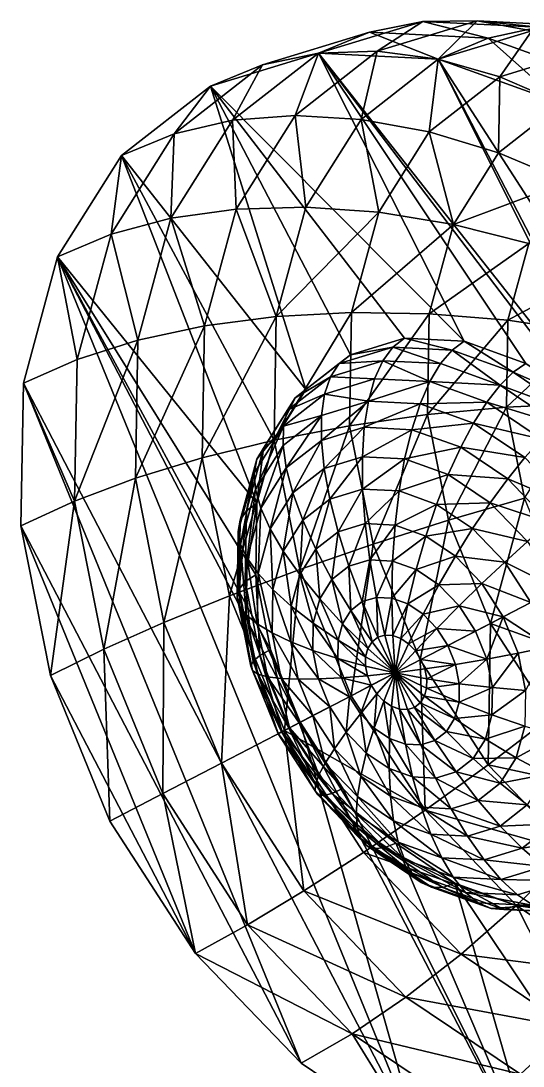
# Model space of a CAD drawing. Header units: metres. Extents: x -32 to 38.3, y -16.7 to 82.8.
# Drawn here: x -31.52 to -23.24, y 21.58 to 38.84 of the extents above; entities that cross this region are included whole.
import ezdxf

# ---------------------------------------------------------------- set-up
doc = ezdxf.new("R2010")
doc.units = ezdxf.units.M

msp = doc.modelspace()

# ---------------------------------------------------------------- linework, layer by layer
at = {"layer": 'STL2DXF'}
for points in [[(-25.776, 38.648, 28.43), (-26.619, 38.302, 31.152), (-24.899, 38.827, 29.384)], [(-25.647, 38.334, 32.028), (-24.899, 38.827, 29.384), (-26.619, 38.302, 31.152)], [(-24.899, 38.827, 29.384), (-23.818, 38.55, 26.739), (-25.776, 38.648, 28.43)], [(-24.899, 38.827, 29.384), (-25.647, 38.334, 32.028), (-24.002, 38.835, 30.337)], [(-24.645, 38.204, 32.857), (-24.002, 38.835, 30.337), (-25.647, 38.334, 32.028)], [(-24.002, 38.835, 30.337), (-22.992, 38.731, 27.737), (-24.899, 38.827, 29.384)], [(-23.818, 38.55, 26.739), (-24.899, 38.827, 29.384), (-22.992, 38.731, 27.737)], [(-24.002, 38.835, 30.337), (-24.645, 38.204, 32.857), (-23.102, 38.674, 31.272)], [(-22.992, 38.731, 27.737), (-24.002, 38.835, 30.337), (-22.179, 38.744, 28.761)], [(-23.102, 38.674, 31.272), (-22.179, 38.744, 28.761), (-24.002, 38.835, 30.337)], [(-23.627, 37.914, 33.626), (-23.102, 38.674, 31.272), (-24.645, 38.204, 32.857)], [(-22.992, 38.731, 27.737), (-21.803, 37.823, 25.287), (-23.818, 38.55, 26.739)], [(-23.102, 38.674, 31.272), (-23.627, 37.914, 33.626), (-22.214, 38.345, 32.174)], [(-26.619, 38.302, 27.491), (-27.541, 38.11, 30.245), (-25.776, 38.648, 28.43)], [(-26.619, 38.302, 31.152), (-25.776, 38.648, 28.43), (-27.541, 38.11, 30.245)], [(-25.776, 38.648, 28.43), (-24.645, 38.204, 25.786), (-26.619, 38.302, 27.491)], [(-24.645, 38.204, 25.786), (-25.776, 38.648, 28.43), (-23.818, 38.55, 26.739)], [(-23.818, 38.55, 26.739), (-22.612, 37.47, 24.322), (-24.645, 38.204, 25.786)], [(-22.612, 37.47, 24.322), (-23.818, 38.55, 26.739), (-21.803, 37.823, 25.287)], [(-26.619, 38.302, 31.152), (-27.002, 37.274, 33.718), (-25.647, 38.334, 32.028)], [(-25.914, 37.21, 34.442), (-25.647, 38.334, 32.028), (-27.002, 37.274, 33.718)], [(-25.647, 38.334, 32.028), (-25.914, 37.21, 34.442), (-24.645, 38.204, 32.857)], [(-22.612, 37.47, 34.322), (-22.214, 38.345, 32.174), (-23.627, 37.914, 33.626)], [(-27.541, 38.11, 30.245), (-26.619, 38.302, 27.491), (-28.399, 37.76, 29.322)], [(-26.619, 38.302, 27.491), (-24.213, 33.547, 27.554), (-28.399, 37.76, 29.322)], [(-27.541, 38.11, 30.245), (-28.035, 37.194, 32.919), (-26.619, 38.302, 31.152)], [(-27.002, 37.274, 33.718), (-26.619, 38.302, 31.152), (-28.035, 37.194, 32.919)], [(-24.645, 38.204, 25.786), (-21.35, 31.614, 25.907), (-26.619, 38.302, 27.491)], [(-26.619, 38.302, 27.491), (-21.35, 31.614, 25.907), (-22.22, 32.521, 26.26)], [(-26.619, 38.302, 27.491), (-22.22, 32.521, 26.26), (-23.197, 33.18, 26.822)], [(-26.619, 38.302, 27.491), (-23.197, 33.18, 26.822), (-24.213, 33.547, 27.554)], [(-24.79, 37.004, 35.078), (-24.645, 38.204, 32.857), (-25.914, 37.21, 34.442)], [(-24.645, 38.204, 32.857), (-24.79, 37.004, 35.078), (-23.627, 37.914, 33.626)], [(-22.612, 37.47, 24.322), (-16.082, 24.926, 24.322), (-24.645, 38.204, 25.786)], [(-24.645, 38.204, 25.786), (-16.082, 24.926, 24.322), (-20.646, 30.522, 25.786)], [(-24.645, 38.204, 25.786), (-20.646, 30.522, 25.786), (-21.35, 31.614, 25.907)], [(-28.399, 37.76, 29.322), (-28.994, 36.972, 32.059), (-27.541, 38.11, 30.245)], [(-28.035, 37.194, 32.919), (-27.541, 38.11, 30.245), (-28.994, 36.972, 32.059)], [(-23.648, 36.659, 35.616), (-23.627, 37.914, 33.626), (-24.79, 37.004, 35.078)], [(-23.627, 37.914, 33.626), (-23.648, 36.659, 35.616), (-22.612, 37.47, 34.322)], [(-28.994, 36.972, 32.059), (-28.399, 37.76, 29.322), (-29.865, 36.612, 31.152)], [(-28.399, 37.76, 29.322), (-26.823, 32.751, 30.237), (-29.865, 36.612, 31.152)], [(-28.399, 37.76, 29.322), (-24.213, 33.547, 27.554), (-25.2, 33.596, 28.407)], [(-28.399, 37.76, 29.322), (-25.2, 33.596, 28.407), (-26.09, 33.325, 29.322)], [(-28.399, 37.76, 29.322), (-26.09, 33.325, 29.322), (-26.823, 32.751, 30.237)], [(-22.509, 36.181, 36.046), (-22.612, 37.47, 34.322), (-23.648, 36.659, 35.616)], [(-28.035, 37.194, 32.919), (-27.973, 35.728, 35.294), (-27.002, 37.274, 33.718)], [(-26.825, 35.761, 35.919), (-27.002, 37.274, 33.718), (-27.973, 35.728, 35.294)], [(-27.002, 37.274, 33.718), (-26.825, 35.761, 35.919), (-25.914, 37.21, 34.442)], [(-28.994, 36.972, 32.059), (-29.05, 35.578, 34.567), (-28.035, 37.194, 32.919)], [(-27.973, 35.728, 35.294), (-28.035, 37.194, 32.919), (-29.05, 35.578, 34.567)], [(-25.624, 35.676, 36.431), (-25.914, 37.21, 34.442), (-26.825, 35.761, 35.919)], [(-25.914, 37.21, 34.442), (-25.624, 35.676, 36.431), (-24.79, 37.004, 35.078)], [(-29.865, 36.612, 31.152), (-30.037, 35.313, 33.75), (-28.994, 36.972, 32.059)], [(-29.05, 35.578, 34.567), (-28.994, 36.972, 32.059), (-30.037, 35.313, 33.75)], [(-24.392, 35.476, 36.822), (-24.79, 37.004, 35.078), (-25.624, 35.676, 36.431)], [(-24.79, 37.004, 35.078), (-24.392, 35.476, 36.822), (-23.648, 36.659, 35.616)], [(-30.037, 35.313, 33.75), (-29.865, 36.612, 31.152), (-30.917, 34.939, 32.857)], [(-29.865, 36.612, 31.152), (-27.632, 30.871, 31.822), (-30.917, 34.939, 32.857)], [(-29.865, 36.612, 31.152), (-26.823, 32.751, 30.237), (-27.349, 31.914, 31.089)], [(-29.865, 36.612, 31.152), (-27.349, 31.914, 31.089), (-27.632, 30.871, 31.822)], [(-24.392, 35.476, 36.822), (-22.509, 36.181, 36.046), (-23.648, 36.659, 35.616)], [(-22.509, 36.181, 36.046), (-24.392, 35.476, 36.822), (-23.149, 35.162, 37.084)], [(-29.05, 35.578, 34.567), (-28.495, 33.801, 36.647), (-27.973, 35.728, 35.294)], [(-27.314, 33.954, 37.187), (-27.973, 35.728, 35.294), (-28.495, 33.801, 36.647)], [(-27.973, 35.728, 35.294), (-27.314, 33.954, 37.187), (-26.825, 35.761, 35.919)], [(-27.314, 33.954, 37.187), (-25.624, 35.676, 36.431), (-26.825, 35.761, 35.919)], [(-30.037, 35.313, 33.75), (-29.596, 33.563, 35.981), (-29.05, 35.578, 34.567)], [(-28.495, 33.801, 36.647), (-29.05, 35.578, 34.567), (-29.596, 33.563, 35.981)], [(-25.624, 35.676, 36.431), (-27.314, 33.954, 37.187), (-26.072, 34.021, 37.593)], [(-26.072, 34.021, 37.593), (-24.392, 35.476, 36.822), (-25.624, 35.676, 36.431)], [(-24.392, 35.476, 36.822), (-26.072, 34.021, 37.593), (-24.791, 34.001, 37.857)], [(-24.791, 34.001, 37.857), (-23.149, 35.162, 37.084), (-24.392, 35.476, 36.822)], [(-30.917, 34.939, 32.857), (-30.597, 33.245, 35.202), (-30.037, 35.313, 33.75)], [(-29.596, 33.563, 35.981), (-30.037, 35.313, 33.75), (-30.597, 33.245, 35.202)], [(-23.149, 35.162, 37.084), (-24.791, 34.001, 37.857), (-23.493, 33.893, 37.975)], [(-23.493, 33.893, 37.975), (-21.917, 34.742, 37.213), (-23.149, 35.162, 37.084)], [(-30.597, 33.245, 35.202), (-30.917, 34.939, 32.857), (-31.482, 32.853, 34.322)], [(-30.917, 34.939, 32.857), (-24.952, 20.309, 34.322), (-31.482, 32.853, 34.322)], [(-26.918, 27.257, 32.857), (-24.952, 20.309, 34.322), (-30.917, 34.939, 32.857)], [(-30.917, 34.939, 32.857), (-27.632, 30.871, 31.822), (-27.652, 29.693, 32.383)], [(-30.917, 34.939, 32.857), (-27.652, 29.693, 32.383), (-27.408, 28.46, 32.737)], [(-30.917, 34.939, 32.857), (-27.408, 28.46, 32.737), (-26.918, 27.257, 32.857)], [(-21.917, 34.742, 37.213), (-23.493, 33.893, 37.975), (-22.2, 33.699, 37.945)], [(-27.349, 31.914, 38.16), (-26.072, 34.021, 37.593), (-27.314, 33.954, 37.187)], [(-26.072, 34.021, 37.593), (-27.349, 31.914, 38.16), (-26.104, 32.152, 38.484)], [(-26.104, 32.152, 38.484), (-24.791, 34.001, 37.857), (-26.072, 34.021, 37.593)], [(-24.791, 34.001, 37.857), (-26.104, 32.152, 38.484), (-24.82, 32.335, 38.652)], [(-24.82, 32.335, 38.652), (-23.493, 33.893, 37.975), (-24.791, 34.001, 37.857)], [(-28.533, 31.624, 37.685), (-27.314, 33.954, 37.187), (-28.495, 33.801, 36.647)], [(-27.314, 33.954, 37.187), (-28.533, 31.624, 37.685), (-27.349, 31.914, 38.16)], [(-23.493, 33.893, 37.975), (-24.82, 32.335, 38.652), (-23.518, 32.458, 38.659)], [(-23.518, 32.458, 38.659), (-22.2, 33.699, 37.945), (-23.493, 33.893, 37.975)], [(-29.635, 31.287, 37.067), (-28.495, 33.801, 36.647), (-29.596, 33.563, 35.981)], [(-28.495, 33.801, 36.647), (-29.635, 31.287, 37.067), (-28.533, 31.624, 37.685)], [(-22.2, 33.699, 37.945), (-23.518, 32.458, 38.659), (-22.22, 32.521, 38.507)], [(-30.637, 30.909, 36.316), (-29.596, 33.563, 35.981), (-30.597, 33.245, 35.202)], [(-29.596, 33.563, 35.981), (-30.637, 30.909, 36.316), (-29.635, 31.287, 37.067)], [(-25.393, 33.449, 28.184), (-26.09, 33.325, 29.322), (-25.2, 33.596, 28.407)], [(-25.2, 33.596, 28.407), (-24.414, 33.4, 27.338), (-25.393, 33.449, 28.184)], [(-24.414, 33.4, 27.338), (-25.2, 33.596, 28.407), (-24.213, 33.547, 27.554)], [(-24.213, 33.547, 27.554), (-23.406, 33.037, 26.612), (-24.414, 33.4, 27.338)], [(-23.406, 33.037, 26.612), (-24.213, 33.547, 27.554), (-23.197, 33.18, 26.822)], [(-26.275, 33.18, 29.091), (-26.823, 32.751, 30.237), (-26.09, 33.325, 29.322)], [(-26.09, 33.325, 29.322), (-25.393, 33.449, 28.184), (-26.275, 33.18, 29.091)], [(-25.558, 33.224, 27.98), (-26.275, 33.18, 29.091), (-25.393, 33.449, 28.184)], [(-25.393, 33.449, 28.184), (-24.604, 33.177, 27.157), (-25.558, 33.224, 27.98)], [(-24.604, 33.177, 27.157), (-25.393, 33.449, 28.184), (-24.414, 33.4, 27.338)], [(-24.414, 33.4, 27.338), (-23.622, 32.822, 26.449), (-24.604, 33.177, 27.157)], [(-23.622, 32.822, 26.449), (-24.414, 33.4, 27.338), (-23.406, 33.037, 26.612)], [(-31.482, 32.853, 34.322), (-30.637, 30.909, 36.316), (-30.597, 33.245, 35.202)], [(-26.823, 32.751, 30.237), (-26.275, 33.18, 29.091), (-27.002, 32.611, 29.998)], [(-26.418, 32.962, 28.864), (-27.002, 32.611, 29.998), (-26.275, 33.18, 29.091)], [(-26.275, 33.18, 29.091), (-25.558, 33.224, 27.98), (-26.418, 32.962, 28.864)], [(-25.692, 32.925, 27.8), (-26.418, 32.962, 28.864), (-25.558, 33.224, 27.98)], [(-25.558, 33.224, 27.98), (-24.78, 32.88, 27.012), (-25.692, 32.925, 27.8)], [(-24.78, 32.88, 27.012), (-25.558, 33.224, 27.98), (-24.604, 33.177, 27.157)], [(-23.622, 32.822, 26.449), (-24.78, 32.88, 27.012), (-24.604, 33.177, 27.157)], [(-22.22, 32.521, 26.26), (-23.406, 33.037, 26.612), (-23.197, 33.18, 26.822)], [(-27.002, 32.611, 29.998), (-26.418, 32.962, 28.864), (-27.126, 32.408, 29.748)], [(-26.515, 32.675, 28.645), (-27.126, 32.408, 29.748), (-26.418, 32.962, 28.864)], [(-26.418, 32.962, 28.864), (-25.692, 32.925, 27.8), (-26.515, 32.675, 28.645)], [(-22.438, 32.383, 26.055), (-23.622, 32.822, 26.449), (-23.406, 33.037, 26.612)], [(-23.406, 33.037, 26.612), (-22.22, 32.521, 26.26), (-22.438, 32.383, 26.055)], [(-30.637, 30.909, 36.316), (-31.482, 32.853, 34.322), (-31.522, 30.497, 35.445)], [(-31.482, 32.853, 34.322), (-26.905, 21.627, 35.445), (-31.522, 30.497, 35.445)], [(-31.482, 32.853, 34.322), (-24.952, 20.309, 34.322), (-26.905, 21.627, 35.445)], [(-25.794, 32.557, 27.645), (-26.515, 32.675, 28.645), (-25.692, 32.925, 27.8)], [(-24.78, 32.88, 27.012), (-25.794, 32.557, 27.645), (-25.692, 32.925, 27.8)], [(-25.794, 32.557, 27.645), (-24.78, 32.88, 27.012), (-24.939, 32.515, 26.907)], [(-23.841, 32.541, 26.335), (-24.939, 32.515, 26.907), (-24.78, 32.88, 27.012)], [(-24.78, 32.88, 27.012), (-23.622, 32.822, 26.449), (-23.841, 32.541, 26.335)], [(-22.679, 32.186, 25.907), (-23.841, 32.541, 26.335), (-23.622, 32.822, 26.449)], [(-23.622, 32.822, 26.449), (-22.438, 32.383, 26.055), (-22.679, 32.186, 25.907)], [(-27.002, 32.611, 29.998), (-27.349, 31.914, 31.089), (-26.823, 32.751, 30.237)], [(-27.126, 32.408, 29.748), (-26.515, 32.675, 28.645), (-27.192, 32.145, 29.49)], [(-26.565, 32.322, 28.438), (-27.192, 32.145, 29.49), (-26.515, 32.675, 28.645)], [(-26.515, 32.675, 28.645), (-25.794, 32.557, 27.645), (-26.565, 32.322, 28.438)], [(-27.349, 31.914, 31.089), (-27.002, 32.611, 29.998), (-27.523, 31.782, 30.843)], [(-27.126, 32.408, 29.748), (-27.523, 31.782, 30.843), (-27.002, 32.611, 29.998)], [(-25.794, 32.557, 27.645), (-26.568, 31.911, 28.245), (-26.565, 32.322, 28.438)], [(-26.568, 31.911, 28.245), (-25.794, 32.557, 27.645), (-25.862, 32.126, 27.519)], [(-24.939, 32.515, 26.907), (-25.862, 32.126, 27.519), (-25.794, 32.557, 27.645)], [(-25.862, 32.126, 27.519), (-24.939, 32.515, 26.907), (-25.079, 32.087, 26.843)], [(-24.059, 32.197, 26.273), (-25.079, 32.087, 26.843), (-24.939, 32.515, 26.907)], [(-24.939, 32.515, 26.907), (-23.841, 32.541, 26.335), (-24.059, 32.197, 26.273)], [(-24.476, 30.591, 39.151), (-23.518, 32.458, 38.659), (-24.82, 32.335, 38.652)], [(-23.518, 32.458, 38.659), (-24.476, 30.591, 39.151), (-23.221, 30.957, 39.089)], [(-22.939, 31.932, 25.816), (-24.059, 32.197, 26.273), (-23.841, 32.541, 26.335)], [(-23.841, 32.541, 26.335), (-22.679, 32.186, 25.907), (-22.939, 31.932, 25.816)], [(-23.221, 30.957, 39.089), (-22.22, 32.521, 38.507), (-23.518, 32.458, 38.659)], [(-27.523, 31.782, 30.843), (-27.126, 32.408, 29.748), (-27.633, 31.6, 30.572)], [(-27.192, 32.145, 29.49), (-27.633, 31.6, 30.572), (-27.126, 32.408, 29.748)], [(-27.192, 32.145, 29.49), (-26.565, 32.322, 28.438), (-27.2, 31.825, 29.23)], [(-26.565, 32.322, 28.438), (-27.149, 31.456, 28.971), (-27.2, 31.825, 29.23)], [(-27.149, 31.456, 28.971), (-26.565, 32.322, 28.438), (-26.568, 31.911, 28.245)], [(-25.718, 30.196, 39.045), (-24.82, 32.335, 38.652), (-26.104, 32.152, 38.484)], [(-24.82, 32.335, 38.652), (-25.718, 30.196, 39.045), (-24.476, 30.591, 39.151)], [(-27.633, 31.6, 30.572), (-27.192, 32.145, 29.49), (-27.678, 31.371, 30.278)], [(-27.192, 32.145, 29.49), (-27.655, 31.101, 29.969), (-27.678, 31.371, 30.278)], [(-27.655, 31.101, 29.969), (-27.192, 32.145, 29.49), (-27.2, 31.825, 29.23)], [(-26.927, 29.779, 38.772), (-26.104, 32.152, 38.484), (-27.349, 31.914, 38.16)], [(-26.104, 32.152, 38.484), (-26.927, 29.779, 38.772), (-25.718, 30.196, 39.045)], [(-25.862, 32.126, 27.519), (-26.523, 31.448, 28.072), (-26.568, 31.911, 28.245)], [(-26.523, 31.448, 28.072), (-25.862, 32.126, 27.519), (-25.893, 31.64, 27.425)], [(-25.079, 32.087, 26.843), (-25.893, 31.64, 27.425), (-25.862, 32.126, 27.519)], [(-25.079, 32.087, 26.843), (-24.059, 32.197, 26.273), (-24.272, 31.796, 26.262)], [(-23.213, 31.626, 25.786), (-24.272, 31.796, 26.262), (-24.059, 32.197, 26.273)], [(-24.059, 32.197, 26.273), (-22.939, 31.932, 25.816), (-23.213, 31.626, 25.786)], [(-25.893, 31.64, 27.425), (-25.079, 32.087, 26.843), (-25.196, 31.605, 26.822)], [(-24.272, 31.796, 26.262), (-25.196, 31.605, 26.822), (-25.079, 32.087, 26.843)], [(-28.083, 29.346, 38.338), (-27.349, 31.914, 38.16), (-28.533, 31.624, 37.685)], [(-27.349, 31.914, 38.16), (-28.083, 29.346, 38.338), (-26.927, 29.779, 38.772)], [(-27.632, 30.871, 31.822), (-27.523, 31.782, 30.843), (-27.803, 30.748, 31.569)], [(-27.633, 31.6, 30.572), (-27.803, 30.748, 31.569), (-27.523, 31.782, 30.843)], [(-27.2, 31.825, 29.23), (-27.567, 30.792, 29.648), (-27.655, 31.101, 29.969)], [(-27.523, 31.782, 30.843), (-27.632, 30.871, 31.822), (-27.349, 31.914, 31.089)], [(-27.567, 30.792, 29.648), (-27.2, 31.825, 29.23), (-27.149, 31.456, 28.971)], [(-26.568, 31.911, 28.245), (-27.041, 31.043, 28.719), (-27.149, 31.456, 28.971)], [(-27.041, 31.043, 28.719), (-26.568, 31.911, 28.245), (-26.523, 31.448, 28.072)], [(-25.196, 31.605, 26.822), (-24.272, 31.796, 26.262), (-24.477, 31.346, 26.304)], [(-23.497, 31.274, 25.816), (-24.477, 31.346, 26.304), (-24.272, 31.796, 26.262)], [(-24.272, 31.796, 26.262), (-23.213, 31.626, 25.786), (-23.497, 31.274, 25.816)], [(-29.165, 28.906, 37.749), (-28.533, 31.624, 37.685), (-29.635, 31.287, 37.067)], [(-28.533, 31.624, 37.685), (-29.165, 28.906, 37.749), (-28.083, 29.346, 38.338)], [(-27.939, 30.408, 30.955), (-27.633, 31.6, 30.572), (-27.678, 31.371, 30.278)], [(-27.633, 31.6, 30.572), (-27.939, 30.408, 30.955), (-27.906, 30.592, 31.279)], [(-27.803, 30.748, 31.569), (-27.633, 31.6, 30.572), (-27.906, 30.592, 31.279)], [(-25.893, 31.64, 27.425), (-26.431, 30.942, 27.919), (-26.523, 31.448, 28.072)], [(-26.431, 30.942, 27.919), (-25.893, 31.64, 27.425), (-25.889, 31.107, 27.362)], [(-25.196, 31.605, 26.822), (-25.889, 31.107, 27.362), (-25.893, 31.64, 27.425)], [(-25.889, 31.107, 27.362), (-25.196, 31.605, 26.822), (-25.288, 31.077, 26.843)], [(-24.477, 31.346, 26.304), (-25.288, 31.077, 26.843), (-25.196, 31.605, 26.822)], [(-22.46, 30.841, 25.48), (-23.497, 31.274, 25.816), (-23.213, 31.626, 25.786)], [(-27.149, 31.456, 28.971), (-27.413, 30.451, 29.322), (-27.567, 30.792, 29.648)], [(-27.413, 30.451, 29.322), (-27.149, 31.456, 28.971), (-27.041, 31.043, 28.719)], [(-26.523, 31.448, 28.072), (-26.877, 30.593, 28.476), (-27.041, 31.043, 28.719)], [(-26.877, 30.593, 28.476), (-26.523, 31.448, 28.072), (-26.431, 30.942, 27.919)], [(-30.154, 28.465, 37.016), (-29.635, 31.287, 37.067), (-30.637, 30.909, 36.316)], [(-29.635, 31.287, 37.067), (-30.154, 28.465, 37.016), (-29.165, 28.906, 37.749)], [(-27.678, 31.371, 30.278), (-27.9, 30.198, 30.603), (-27.939, 30.408, 30.955)], [(-27.9, 30.198, 30.603), (-27.678, 31.371, 30.278), (-27.655, 31.101, 29.969)], [(-25.288, 31.077, 26.843), (-24.477, 31.346, 26.304), (-24.67, 30.854, 26.397)], [(-23.786, 30.88, 25.907), (-24.67, 30.854, 26.397), (-24.477, 31.346, 26.304)], [(-24.477, 31.346, 26.304), (-23.497, 31.274, 25.816), (-23.786, 30.88, 25.907)], [(-22.807, 30.554, 25.536), (-23.786, 30.88, 25.907), (-23.497, 31.274, 25.816)], [(-23.497, 31.274, 25.816), (-22.46, 30.841, 25.48), (-22.807, 30.554, 25.536)], [(-27.655, 31.101, 29.969), (-27.791, 29.965, 30.229), (-27.9, 30.198, 30.603)], [(-27.791, 29.965, 30.229), (-27.655, 31.101, 29.969), (-27.567, 30.792, 29.648)], [(-25.889, 31.107, 27.362), (-26.294, 30.4, 27.791), (-26.431, 30.942, 27.919)], [(-26.294, 30.4, 27.791), (-25.889, 31.107, 27.362), (-25.849, 30.536, 27.333)], [(-25.288, 31.077, 26.843), (-25.849, 30.536, 27.333), (-25.889, 31.107, 27.362)], [(-25.849, 30.536, 27.333), (-25.288, 31.077, 26.843), (-25.355, 30.511, 26.907)], [(-24.67, 30.854, 26.397), (-25.355, 30.511, 26.907), (-25.288, 31.077, 26.843)], [(-31.035, 28.031, 36.152), (-30.637, 30.909, 36.316), (-31.522, 30.497, 35.445)], [(-30.637, 30.909, 36.316), (-31.035, 28.031, 36.152), (-30.154, 28.465, 37.016)], [(-27.041, 31.043, 28.719), (-27.197, 30.083, 28.995), (-27.413, 30.451, 29.322)], [(-27.197, 30.083, 28.995), (-27.041, 31.043, 28.719), (-26.877, 30.593, 28.476)], [(-26.431, 30.942, 27.919), (-26.661, 30.113, 28.248), (-26.877, 30.593, 28.476)], [(-26.661, 30.113, 28.248), (-26.431, 30.942, 27.919), (-26.294, 30.4, 27.791)], [(-23.782, 28.889, 39.322), (-23.221, 30.957, 39.089), (-24.476, 30.591, 39.151)], [(-23.221, 30.957, 39.089), (-23.782, 28.889, 39.322), (-22.624, 29.492, 39.236)], [(-27.926, 29.455, 31.822), (-27.803, 30.748, 31.569), (-27.906, 30.592, 31.279)], [(-27.803, 30.748, 31.569), (-27.926, 29.455, 31.822), (-27.824, 29.58, 32.127)], [(-27.824, 29.58, 32.127), (-27.632, 30.871, 31.822), (-27.803, 30.748, 31.569)], [(-27.632, 30.871, 31.822), (-27.824, 29.58, 32.127), (-27.652, 29.693, 32.383)], [(-27.567, 30.792, 29.648), (-27.613, 29.714, 29.839), (-27.791, 29.965, 30.229)], [(-27.613, 29.714, 29.839), (-27.567, 30.792, 29.648), (-27.413, 30.451, 29.322)], [(-25.355, 30.511, 26.907), (-24.67, 30.854, 26.397), (-24.847, 30.328, 26.541)], [(-24.075, 30.453, 26.055), (-24.847, 30.328, 26.541), (-24.67, 30.854, 26.397)], [(-24.67, 30.854, 26.397), (-23.786, 30.88, 25.907), (-24.075, 30.453, 26.055)], [(-23.171, 30.239, 25.657), (-24.075, 30.453, 26.055), (-23.786, 30.88, 25.907)], [(-23.786, 30.88, 25.907), (-22.807, 30.554, 25.536), (-23.171, 30.239, 25.657)], [(-27.957, 29.32, 31.474), (-27.906, 30.592, 31.279), (-27.939, 30.408, 30.955)], [(-27.906, 30.592, 31.279), (-27.957, 29.32, 31.474), (-27.926, 29.455, 31.822)], [(-26.877, 30.593, 28.476), (-26.923, 29.695, 28.675), (-27.197, 30.083, 28.995)], [(-26.923, 29.695, 28.675), (-26.877, 30.593, 28.476), (-26.661, 30.113, 28.248)], [(-24.939, 28.287, 39.236), (-24.476, 30.591, 39.151), (-25.718, 30.196, 39.045)], [(-24.476, 30.591, 39.151), (-24.939, 28.287, 39.236), (-23.782, 28.889, 39.322)], [(-31.522, 30.497, 35.445), (-26.905, 21.627, 35.445), (-28.645, 23.44, 36.152)], [(-31.522, 30.497, 35.445), (-28.645, 23.44, 36.152), (-31.035, 28.031, 36.152)], [(-27.939, 30.408, 30.955), (-27.917, 29.177, 31.089), (-27.957, 29.32, 31.474)], [(-27.917, 29.177, 31.089), (-27.939, 30.408, 30.955), (-27.9, 30.198, 30.603)], [(-27.413, 30.451, 29.322), (-27.369, 29.448, 29.441), (-27.613, 29.714, 29.839)], [(-27.369, 29.448, 29.441), (-27.413, 30.451, 29.322), (-27.197, 30.083, 28.995)], [(-26.294, 30.4, 27.791), (-26.394, 29.613, 28.039), (-26.661, 30.113, 28.248)], [(-26.394, 29.613, 28.039), (-26.294, 30.4, 27.791), (-26.114, 29.833, 27.688)], [(-25.849, 30.536, 27.333), (-26.114, 29.833, 27.688), (-26.294, 30.4, 27.791)], [(-26.114, 29.833, 27.688), (-25.849, 30.536, 27.333), (-25.773, 29.936, 27.338)], [(-25.355, 30.511, 26.907), (-25.773, 29.936, 27.338), (-25.849, 30.536, 27.333)], [(-25.773, 29.936, 27.338), (-25.355, 30.511, 26.907), (-25.395, 29.918, 27.012)], [(-24.847, 30.328, 26.541), (-25.395, 29.918, 27.012), (-25.355, 30.511, 26.907)], [(-24.847, 30.328, 26.541), (-24.075, 30.453, 26.055), (-24.359, 29.998, 26.26)], [(-23.545, 29.901, 25.84), (-24.359, 29.998, 26.26), (-24.075, 30.453, 26.055)], [(-24.075, 30.453, 26.055), (-23.171, 30.239, 25.657), (-23.545, 29.901, 25.84)], [(-27.9, 30.198, 30.603), (-27.807, 29.03, 30.675), (-27.917, 29.177, 31.089)], [(-27.807, 29.03, 30.675), (-27.9, 30.198, 30.603), (-27.791, 29.965, 30.229)], [(-25.395, 29.918, 27.012), (-24.847, 30.328, 26.541), (-25.007, 29.777, 26.732)], [(-24.359, 29.998, 26.26), (-25.007, 29.777, 26.732), (-24.847, 30.328, 26.541)], [(-22.673, 29.467, 25.572), (-23.545, 29.901, 25.84), (-23.171, 30.239, 25.657)], [(-27.197, 30.083, 28.995), (-27.065, 29.173, 29.041), (-27.369, 29.448, 29.441)], [(-27.065, 29.173, 29.041), (-27.197, 30.083, 28.995), (-26.923, 29.695, 28.675)], [(-26.077, 27.694, 38.981), (-25.718, 30.196, 39.045), (-26.927, 29.779, 38.772)], [(-26.661, 30.113, 28.248), (-26.596, 29.293, 28.365), (-26.923, 29.695, 28.675)], [(-26.596, 29.293, 28.365), (-26.661, 30.113, 28.248), (-26.394, 29.613, 28.039)], [(-25.718, 30.196, 39.045), (-26.077, 27.694, 38.981), (-24.939, 28.287, 39.236)], [(-27.791, 29.965, 30.229), (-27.627, 28.881, 30.237), (-27.807, 29.03, 30.675)], [(-27.627, 28.881, 30.237), (-27.791, 29.965, 30.229), (-27.613, 29.714, 29.839)], [(-25.773, 29.936, 27.338), (-25.894, 29.249, 27.614), (-26.114, 29.833, 27.688)], [(-25.894, 29.249, 27.614), (-25.773, 29.936, 27.338), (-25.663, 29.319, 27.377)], [(-25.395, 29.918, 27.012), (-25.663, 29.319, 27.377), (-25.773, 29.936, 27.338)], [(-25.663, 29.319, 27.377), (-25.395, 29.918, 27.012), (-25.408, 29.306, 27.157)], [(-25.007, 29.777, 26.732), (-25.408, 29.306, 27.157), (-25.395, 29.918, 27.012)], [(-25.007, 29.777, 26.732), (-24.359, 29.998, 26.26), (-24.633, 29.525, 26.517)], [(-23.924, 29.545, 26.083), (-24.633, 29.525, 26.517), (-24.359, 29.998, 26.26)], [(-24.359, 29.998, 26.26), (-23.545, 29.901, 25.84), (-23.924, 29.545, 26.083)], [(-23.117, 29.236, 25.767), (-23.924, 29.545, 26.083), (-23.545, 29.901, 25.84)], [(-23.545, 29.901, 25.84), (-22.673, 29.467, 25.572), (-23.117, 29.236, 25.767)], [(-27.176, 27.122, 38.56), (-26.927, 29.779, 38.772), (-28.083, 29.346, 38.338)], [(-27.582, 28.358, 32.477), (-27.652, 29.693, 32.383), (-27.824, 29.58, 32.127)], [(-27.652, 29.693, 32.383), (-27.582, 28.358, 32.477), (-27.408, 28.46, 32.737)], [(-27.613, 29.714, 29.839), (-27.382, 28.731, 29.783), (-27.627, 28.881, 30.237)], [(-27.382, 28.731, 29.783), (-27.613, 29.714, 29.839), (-27.369, 29.448, 29.441)], [(-26.927, 29.779, 38.772), (-27.176, 27.122, 38.56), (-26.077, 27.694, 38.981)], [(-26.923, 29.695, 28.675), (-26.704, 28.894, 28.645), (-27.065, 29.173, 29.041)], [(-26.704, 28.894, 28.645), (-26.923, 29.695, 28.675), (-26.596, 29.293, 28.365)], [(-26.114, 29.833, 27.688), (-26.084, 29.1, 27.851), (-26.394, 29.613, 28.039)], [(-26.084, 29.1, 27.851), (-26.114, 29.833, 27.688), (-25.894, 29.249, 27.614)], [(-25.408, 29.306, 27.157), (-25.007, 29.777, 26.732), (-25.145, 29.211, 26.967)], [(-24.633, 29.525, 26.517), (-25.145, 29.211, 26.967), (-25.007, 29.777, 26.732)], [(-27.691, 28.264, 32.163), (-27.824, 29.58, 32.127), (-27.926, 29.455, 31.822)], [(-27.824, 29.58, 32.127), (-27.691, 28.264, 32.163), (-27.582, 28.358, 32.477)], [(-26.394, 29.613, 28.039), (-26.22, 28.884, 28.072), (-26.596, 29.293, 28.365)], [(-26.22, 28.884, 28.072), (-26.394, 29.613, 28.039), (-26.084, 29.1, 27.851)], [(-25.145, 29.211, 26.967), (-24.633, 29.525, 26.517), (-24.892, 29.041, 26.822)], [(-24.3, 29.178, 26.381), (-24.892, 29.041, 26.822), (-24.633, 29.525, 26.517)], [(-24.633, 29.525, 26.517), (-23.924, 29.545, 26.083), (-24.3, 29.178, 26.381)], [(-23.572, 28.999, 26.023), (-24.3, 29.178, 26.381), (-23.924, 29.545, 26.083)], [(-23.924, 29.545, 26.083), (-23.117, 29.236, 25.767), (-23.572, 28.999, 26.023)], [(-28.217, 26.581, 37.982), (-28.083, 29.346, 38.338), (-29.165, 28.906, 37.749)], [(-28.083, 29.346, 38.338), (-28.217, 26.581, 37.982), (-27.176, 27.122, 38.56)], [(-27.732, 28.181, 31.8), (-27.926, 29.455, 31.822), (-27.957, 29.32, 31.474)], [(-27.926, 29.455, 31.822), (-27.732, 28.181, 31.8), (-27.691, 28.264, 32.163)], [(-27.369, 29.448, 29.441), (-27.075, 28.584, 29.322), (-27.382, 28.731, 29.783)], [(-27.075, 28.584, 29.322), (-27.369, 29.448, 29.441), (-27.065, 29.173, 29.041)], [(-23.782, 28.889, 39.322), (-21.766, 28.162, 39.089), (-22.624, 29.492, 39.236)], [(-27.707, 28.11, 31.395), (-27.957, 29.32, 31.474), (-27.917, 29.177, 31.089)], [(-27.957, 29.32, 31.474), (-27.707, 28.11, 31.395), (-27.732, 28.181, 31.8)], [(-27.614, 28.052, 30.955), (-27.917, 29.177, 31.089), (-27.807, 29.03, 30.675)], [(-27.917, 29.177, 31.089), (-27.614, 28.052, 30.955), (-27.707, 28.11, 31.395)], [(-27.065, 29.173, 29.041), (-26.711, 28.443, 28.86), (-27.075, 28.584, 29.322)], [(-26.711, 28.443, 28.86), (-27.065, 29.173, 29.041), (-26.704, 28.894, 28.645)], [(-26.596, 29.293, 28.365), (-26.293, 28.614, 28.261), (-26.704, 28.894, 28.645)], [(-26.293, 28.614, 28.261), (-26.596, 29.293, 28.365), (-26.22, 28.884, 28.072)], [(-25.894, 29.249, 27.614), (-25.733, 28.584, 27.688), (-26.084, 29.1, 27.851)], [(-25.663, 29.319, 27.377), (-25.638, 28.659, 27.569), (-25.894, 29.249, 27.614)], [(-25.733, 28.584, 27.688), (-25.894, 29.249, 27.614), (-25.638, 28.659, 27.569)], [(-25.638, 28.659, 27.569), (-25.663, 29.319, 27.377), (-25.521, 28.695, 27.45)], [(-25.408, 29.306, 27.157), (-25.521, 28.695, 27.45), (-25.663, 29.319, 27.377)], [(-25.521, 28.695, 27.45), (-25.408, 29.306, 27.157), (-25.393, 28.688, 27.338)], [(-25.145, 29.211, 26.967), (-25.393, 28.688, 27.338), (-25.408, 29.306, 27.157)], [(-25.393, 28.688, 27.338), (-25.145, 29.211, 26.967), (-25.26, 28.64, 27.243)], [(-24.892, 29.041, 26.822), (-25.26, 28.64, 27.243), (-25.145, 29.211, 26.967)], [(-24.892, 29.041, 26.822), (-24.3, 29.178, 26.381), (-24.667, 28.806, 26.73)], [(-24.03, 28.76, 26.335), (-24.667, 28.806, 26.73), (-24.3, 29.178, 26.381)], [(-24.3, 29.178, 26.381), (-23.572, 28.999, 26.023), (-24.03, 28.76, 26.335)], [(-22.818, 28.503, 25.84), (-23.572, 28.999, 26.023), (-23.117, 29.236, 25.767)], [(-27.455, 28.009, 30.486), (-27.807, 29.03, 30.675), (-27.627, 28.881, 30.237)], [(-27.807, 29.03, 30.675), (-27.455, 28.009, 30.486), (-27.614, 28.052, 30.955)], [(-26.084, 29.1, 27.851), (-25.802, 28.475, 27.8), (-26.22, 28.884, 28.072)], [(-25.802, 28.475, 27.8), (-26.084, 29.1, 27.851), (-25.733, 28.584, 27.688)], [(-25.26, 28.64, 27.243), (-24.892, 29.041, 26.822), (-25.132, 28.554, 27.169)], [(-24.667, 28.806, 26.73), (-25.132, 28.554, 27.169), (-24.892, 29.041, 26.822)], [(-23.572, 28.999, 26.023), (-23.842, 28.3, 26.381), (-24.03, 28.76, 26.335)], [(-23.842, 28.3, 26.381), (-23.572, 28.999, 26.023), (-23.326, 28.397, 26.083)], [(-23.572, 28.999, 26.023), (-22.818, 28.503, 25.84), (-23.326, 28.397, 26.083)], [(-29.181, 26.079, 37.255), (-29.165, 28.906, 37.749), (-30.154, 28.465, 37.016)], [(-29.165, 28.906, 37.749), (-29.181, 26.079, 37.255), (-28.217, 26.581, 37.982)], [(-27.234, 27.981, 29.998), (-27.627, 28.881, 30.237), (-27.382, 28.731, 29.783)], [(-27.627, 28.881, 30.237), (-27.234, 27.981, 29.998), (-27.455, 28.009, 30.486)], [(-26.704, 28.894, 28.645), (-26.298, 28.309, 28.407), (-26.711, 28.443, 28.86)], [(-26.298, 28.309, 28.407), (-26.704, 28.894, 28.645), (-26.293, 28.614, 28.261)], [(-26.22, 28.884, 28.072), (-25.839, 28.339, 27.895), (-26.293, 28.614, 28.261)], [(-25.839, 28.339, 27.895), (-26.22, 28.884, 28.072), (-25.802, 28.475, 27.8)], [(-23.822, 26.554, 39.045), (-23.782, 28.889, 39.322), (-24.939, 28.287, 39.236)], [(-23.782, 28.889, 39.322), (-23.822, 26.554, 39.045), (-22.786, 27.345, 39.151)], [(-21.766, 28.162, 39.089), (-23.782, 28.889, 39.322), (-22.786, 27.345, 39.151)], [(-26.953, 27.968, 29.498), (-27.382, 28.731, 29.783), (-27.075, 28.584, 29.322)], [(-27.382, 28.731, 29.783), (-26.953, 27.968, 29.498), (-27.234, 27.981, 29.998)], [(-25.733, 28.584, 27.688), (-25.638, 28.659, 27.569), (-25.35, 28.073, 27.554)], [(-25.35, 28.073, 27.554), (-25.638, 28.659, 27.569), (-25.521, 28.695, 27.45)], [(-25.35, 28.073, 27.554), (-25.521, 28.695, 27.45), (-25.393, 28.688, 27.338)], [(-25.35, 28.073, 27.554), (-25.393, 28.688, 27.338), (-25.26, 28.64, 27.243)], [(-25.132, 28.554, 27.169), (-24.667, 28.806, 26.73), (-25.019, 28.436, 27.123)], [(-24.485, 28.524, 26.699), (-25.019, 28.436, 27.123), (-24.667, 28.806, 26.73)], [(-24.667, 28.806, 26.73), (-24.03, 28.76, 26.335), (-24.485, 28.524, 26.699)], [(-23.842, 28.3, 26.381), (-24.485, 28.524, 26.699), (-24.03, 28.76, 26.335)], [(-26.618, 27.971, 28.995), (-27.075, 28.584, 29.322), (-26.711, 28.443, 28.86)], [(-27.075, 28.584, 29.322), (-26.618, 27.971, 28.995), (-26.953, 27.968, 29.498)], [(-26.293, 28.614, 28.261), (-25.841, 28.185, 27.969), (-26.298, 28.309, 28.407)], [(-25.841, 28.185, 27.969), (-26.293, 28.614, 28.261), (-25.839, 28.339, 27.895)], [(-25.839, 28.339, 27.895), (-25.802, 28.475, 27.8), (-25.35, 28.073, 27.554)], [(-25.802, 28.475, 27.8), (-25.733, 28.584, 27.688), (-25.35, 28.073, 27.554)], [(-25.35, 28.073, 27.554), (-25.26, 28.64, 27.243), (-25.132, 28.554, 27.169)], [(-25.35, 28.073, 27.554), (-25.132, 28.554, 27.169), (-25.019, 28.436, 27.123)], [(-25.019, 28.436, 27.123), (-24.485, 28.524, 26.699), (-24.927, 28.293, 27.107)], [(-24.358, 28.212, 26.73), (-24.927, 28.293, 27.107), (-24.485, 28.524, 26.699)], [(-24.485, 28.524, 26.699), (-23.842, 28.3, 26.381), (-24.358, 28.212, 26.73)], [(-22.818, 28.503, 25.84), (-23.205, 27.781, 26.26), (-23.326, 28.397, 26.083)], [(-30.054, 25.624, 36.393), (-30.154, 28.465, 37.016), (-31.035, 28.031, 36.152)], [(-30.154, 28.465, 37.016), (-30.054, 25.624, 36.393), (-29.181, 26.079, 37.255)], [(-27.217, 27.101, 32.279), (-27.582, 28.358, 32.477), (-27.691, 28.264, 32.163)], [(-27.096, 27.164, 32.596), (-27.408, 28.46, 32.737), (-27.582, 28.358, 32.477)], [(-27.582, 28.358, 32.477), (-27.217, 27.101, 32.279), (-27.096, 27.164, 32.596)], [(-27.408, 28.46, 32.737), (-27.096, 27.164, 32.596), (-26.918, 27.257, 32.857)], [(-26.235, 27.99, 28.498), (-26.711, 28.443, 28.86), (-26.298, 28.309, 28.407)], [(-26.711, 28.443, 28.86), (-26.235, 27.99, 28.498), (-26.618, 27.971, 28.995)], [(-25.81, 28.024, 28.015), (-26.298, 28.309, 28.407), (-25.841, 28.185, 27.969)], [(-26.298, 28.309, 28.407), (-25.81, 28.024, 28.015), (-26.235, 27.99, 28.498)], [(-25.841, 28.185, 27.969), (-25.839, 28.339, 27.895), (-25.35, 28.073, 27.554)], [(-25.35, 28.073, 27.554), (-25.019, 28.436, 27.123), (-24.927, 28.293, 27.107)], [(-23.842, 28.3, 26.381), (-24.295, 27.893, 26.822), (-24.358, 28.212, 26.73)], [(-24.295, 27.893, 26.822), (-23.842, 28.3, 26.381), (-23.749, 27.828, 26.517)], [(-23.326, 28.397, 26.083), (-23.749, 27.828, 26.517), (-23.842, 28.3, 26.381)], [(-23.749, 27.828, 26.517), (-23.326, 28.397, 26.083), (-23.205, 27.781, 26.26)], [(-27.279, 27.069, 31.911), (-27.691, 28.264, 32.163), (-27.732, 28.181, 31.8)], [(-27.282, 27.068, 31.5), (-27.732, 28.181, 31.8), (-27.707, 28.11, 31.395)], [(-27.732, 28.181, 31.8), (-27.282, 27.068, 31.5), (-27.279, 27.069, 31.911)], [(-27.691, 28.264, 32.163), (-27.279, 27.069, 31.911), (-27.217, 27.101, 32.279)], [(-24.857, 25.803, 38.772), (-24.939, 28.287, 39.236), (-26.077, 27.694, 38.981)], [(-25.81, 28.024, 28.015), (-25.841, 28.185, 27.969), (-25.35, 28.073, 27.554)], [(-24.863, 28.136, 27.123), (-25.35, 28.073, 27.554), (-24.927, 28.293, 27.107)], [(-24.831, 27.975, 27.169), (-25.35, 28.073, 27.554), (-24.863, 28.136, 27.123)], [(-24.939, 28.287, 39.236), (-24.857, 25.803, 38.772), (-23.822, 26.554, 39.045)], [(-24.927, 28.293, 27.107), (-24.358, 28.212, 26.73), (-24.863, 28.136, 27.123)], [(-24.358, 28.212, 26.73), (-24.831, 27.975, 27.169), (-24.863, 28.136, 27.123)], [(-24.831, 27.975, 27.169), (-24.358, 28.212, 26.73), (-24.295, 27.893, 26.822)], [(-31.035, 28.031, 36.152), (-28.645, 23.44, 36.152), (-30.054, 25.624, 36.393)], [(-27.224, 27.097, 31.05), (-27.707, 28.11, 31.395), (-27.614, 28.052, 30.955)], [(-27.707, 28.11, 31.395), (-27.224, 27.097, 31.05), (-27.282, 27.068, 31.5)], [(-27.108, 27.158, 30.572), (-27.614, 28.052, 30.955), (-27.455, 28.009, 30.486)], [(-27.614, 28.052, 30.955), (-27.108, 27.158, 30.572), (-27.224, 27.097, 31.05)], [(-26.935, 27.248, 30.071), (-27.455, 28.009, 30.486), (-27.234, 27.981, 29.998)], [(-27.455, 28.009, 30.486), (-26.935, 27.248, 30.071), (-27.108, 27.158, 30.572)], [(-26.708, 27.366, 29.558), (-27.234, 27.981, 29.998), (-26.953, 27.968, 29.498)], [(-27.234, 27.981, 29.998), (-26.708, 27.366, 29.558), (-26.935, 27.248, 30.071)], [(-26.43, 27.511, 29.041), (-26.953, 27.968, 29.498), (-26.618, 27.971, 28.995)], [(-26.953, 27.968, 29.498), (-26.43, 27.511, 29.041), (-26.708, 27.366, 29.558)], [(-26.108, 27.679, 28.529), (-26.618, 27.971, 28.995), (-26.235, 27.99, 28.498)], [(-26.618, 27.971, 28.995), (-26.108, 27.679, 28.529), (-26.43, 27.511, 29.041)], [(-25.746, 27.867, 28.03), (-26.235, 27.99, 28.498), (-25.81, 28.024, 28.015)], [(-26.235, 27.99, 28.498), (-25.746, 27.867, 28.03), (-26.108, 27.679, 28.529)], [(-25.746, 27.867, 28.03), (-25.81, 28.024, 28.015), (-25.35, 28.073, 27.554)], [(-25.746, 27.867, 28.03), (-25.35, 28.073, 27.554), (-25.654, 27.725, 28.015)], [(-25.654, 27.725, 28.015), (-25.35, 28.073, 27.554), (-25.54, 27.606, 27.969)], [(-25.54, 27.606, 27.969), (-25.35, 28.073, 27.554), (-25.413, 27.52, 27.895)], [(-25.413, 27.52, 27.895), (-25.35, 28.073, 27.554), (-25.28, 27.472, 27.8)], [(-24.834, 27.822, 27.243), (-25.35, 28.073, 27.554), (-24.831, 27.975, 27.169)], [(-24.871, 27.685, 27.338), (-25.35, 28.073, 27.554), (-24.834, 27.822, 27.243)], [(-24.939, 27.576, 27.45), (-25.35, 28.073, 27.554), (-24.871, 27.685, 27.338)], [(-25.035, 27.501, 27.569), (-25.35, 28.073, 27.554), (-24.939, 27.576, 27.45)], [(-25.151, 27.466, 27.688), (-25.35, 28.073, 27.554), (-25.035, 27.501, 27.569)], [(-25.28, 27.472, 27.8), (-25.35, 28.073, 27.554), (-25.151, 27.466, 27.688)], [(-24.295, 27.893, 26.822), (-24.834, 27.822, 27.243), (-24.831, 27.975, 27.169)], [(-25.746, 27.867, 28.03), (-25.926, 27.396, 28.498), (-26.108, 27.679, 28.529)], [(-25.926, 27.396, 28.498), (-25.746, 27.867, 28.03), (-25.654, 27.725, 28.015)], [(-24.3, 27.588, 26.967), (-24.871, 27.685, 27.338), (-24.834, 27.822, 27.243)], [(-24.834, 27.822, 27.243), (-24.295, 27.893, 26.822), (-24.3, 27.588, 26.967)], [(-23.749, 27.828, 26.517), (-24.3, 27.588, 26.967), (-24.295, 27.893, 26.822)], [(-24.3, 27.588, 26.967), (-23.749, 27.828, 26.517), (-23.757, 27.377, 26.732)], [(-23.205, 27.781, 26.26), (-23.757, 27.377, 26.732), (-23.749, 27.828, 26.517)], [(-27.176, 27.122, 38.56), (-24.857, 25.803, 38.772), (-26.077, 27.694, 38.981)], [(-26.108, 27.679, 28.529), (-26.161, 27.093, 28.995), (-26.43, 27.511, 29.041)], [(-26.161, 27.093, 28.995), (-26.108, 27.679, 28.529), (-25.926, 27.396, 28.498)], [(-25.654, 27.725, 28.015), (-25.7, 27.161, 28.407), (-25.926, 27.396, 28.498)], [(-25.7, 27.161, 28.407), (-25.654, 27.725, 28.015), (-25.54, 27.606, 27.969)], [(-24.373, 27.318, 27.157), (-24.939, 27.576, 27.45), (-24.871, 27.685, 27.338)], [(-24.871, 27.685, 27.338), (-24.3, 27.588, 26.967), (-24.373, 27.318, 27.157)], [(-23.757, 27.377, 26.732), (-23.205, 27.781, 26.26), (-23.215, 27.192, 26.541)], [(-26.43, 27.511, 29.041), (-26.355, 26.82, 29.498), (-26.708, 27.366, 29.558)], [(-26.355, 26.82, 29.498), (-26.43, 27.511, 29.041), (-26.161, 27.093, 28.995)], [(-25.54, 27.606, 27.969), (-25.448, 26.991, 28.261), (-25.7, 27.161, 28.407)], [(-25.448, 26.991, 28.261), (-25.54, 27.606, 27.969), (-25.413, 27.52, 27.895)], [(-25.413, 27.52, 27.895), (-25.185, 26.896, 28.072), (-25.448, 26.991, 28.261)], [(-25.185, 26.896, 28.072), (-25.413, 27.52, 27.895), (-25.28, 27.472, 27.8)], [(-24.929, 26.883, 27.851), (-25.28, 27.472, 27.8), (-25.151, 27.466, 27.688)], [(-25.28, 27.472, 27.8), (-24.929, 26.883, 27.851), (-25.185, 26.896, 28.072)], [(-24.699, 26.953, 27.614), (-25.151, 27.466, 27.688), (-25.035, 27.501, 27.569)], [(-25.151, 27.466, 27.688), (-24.699, 26.953, 27.614), (-24.929, 26.883, 27.851)], [(-24.509, 27.102, 27.377), (-25.035, 27.501, 27.569), (-24.939, 27.576, 27.45)], [(-25.035, 27.501, 27.569), (-24.509, 27.102, 27.377), (-24.699, 26.953, 27.614)], [(-24.939, 27.576, 27.45), (-24.373, 27.318, 27.157), (-24.509, 27.102, 27.377)], [(-23.757, 27.377, 26.732), (-24.373, 27.318, 27.157), (-24.3, 27.588, 26.967)], [(-26.708, 27.366, 29.558), (-26.506, 26.583, 29.998), (-26.935, 27.248, 30.071)], [(-26.506, 26.583, 29.998), (-26.708, 27.366, 29.558), (-26.355, 26.82, 29.498)], [(-25.926, 27.396, 28.498), (-25.828, 26.746, 28.86), (-26.161, 27.093, 28.995)], [(-25.828, 26.746, 28.86), (-25.926, 27.396, 28.498), (-25.7, 27.161, 28.407)], [(-23.865, 26.978, 27.012), (-24.509, 27.102, 27.377), (-24.373, 27.318, 27.157)], [(-24.373, 27.318, 27.157), (-23.757, 27.377, 26.732), (-23.865, 26.978, 27.012)], [(-23.215, 27.192, 26.541), (-23.865, 26.978, 27.012), (-23.757, 27.377, 26.732)], [(-23.822, 26.554, 39.045), (-21.555, 26.063, 38.652), (-22.786, 27.345, 39.151)], [(-26.856, 24.471, 37.749), (-27.176, 27.122, 38.56), (-28.217, 26.581, 37.982)], [(-27.224, 27.097, 31.05), (-26.672, 26.122, 31.395), (-27.282, 27.068, 31.5)], [(-27.279, 27.069, 31.911), (-26.536, 26.046, 32.163), (-27.217, 27.101, 32.279)], [(-27.108, 27.158, 30.572), (-26.665, 26.231, 30.955), (-27.224, 27.097, 31.05)], [(-26.672, 26.122, 31.395), (-27.224, 27.097, 31.05), (-26.665, 26.231, 30.955)], [(-27.217, 27.101, 32.279), (-26.397, 26.081, 32.477), (-27.096, 27.164, 32.596)], [(-26.397, 26.081, 32.477), (-27.217, 27.101, 32.279), (-26.536, 26.046, 32.163)], [(-27.176, 27.122, 38.56), (-26.856, 24.471, 37.749), (-25.875, 25.104, 38.338)], [(-24.857, 25.803, 38.772), (-27.176, 27.122, 38.56), (-25.875, 25.104, 38.338)], [(-26.935, 27.248, 30.071), (-26.61, 26.386, 30.486), (-27.108, 27.158, 30.572)], [(-26.665, 26.231, 30.955), (-27.108, 27.158, 30.572), (-26.61, 26.386, 30.486)], [(-27.096, 27.164, 32.596), (-26.213, 26.165, 32.737), (-26.918, 27.257, 32.857)], [(-26.213, 26.165, 32.737), (-27.096, 27.164, 32.596), (-26.397, 26.081, 32.477)], [(-26.61, 26.386, 30.486), (-26.935, 27.248, 30.071), (-26.506, 26.583, 29.998)], [(-26.213, 26.165, 32.737), (-22.919, 19.575, 32.857), (-26.918, 27.257, 32.857)], [(-26.918, 27.257, 32.857), (-22.919, 19.575, 32.857), (-24.952, 20.309, 34.322)], [(-26.161, 27.093, 28.995), (-25.92, 26.367, 29.322), (-26.355, 26.82, 29.498)], [(-25.92, 26.367, 29.322), (-26.161, 27.093, 28.995), (-25.828, 26.746, 28.86)], [(-25.7, 27.161, 28.407), (-25.454, 26.493, 28.645), (-25.828, 26.746, 28.86)], [(-25.454, 26.493, 28.645), (-25.7, 27.161, 28.407), (-25.448, 26.991, 28.261)], [(-24.066, 26.658, 27.338), (-24.699, 26.953, 27.614), (-24.509, 27.102, 27.377)], [(-24.509, 27.102, 27.377), (-23.865, 26.978, 27.012), (-24.066, 26.658, 27.338)], [(-23.865, 26.978, 27.012), (-23.215, 27.192, 26.541), (-23.356, 26.67, 26.907)], [(-22.682, 27.036, 26.397), (-23.356, 26.67, 26.907), (-23.215, 27.192, 26.541)], [(-27.282, 27.068, 31.5), (-26.628, 26.06, 31.8), (-27.279, 27.069, 31.911)], [(-26.628, 26.06, 31.8), (-27.282, 27.068, 31.5), (-26.672, 26.122, 31.395)], [(-26.536, 26.046, 32.163), (-27.279, 27.069, 31.911), (-26.628, 26.06, 31.8)], [(-25.448, 26.991, 28.261), (-25.065, 26.353, 28.365), (-25.454, 26.493, 28.645)], [(-25.065, 26.353, 28.365), (-25.448, 26.991, 28.261), (-25.185, 26.896, 28.072)], [(-24.347, 26.438, 27.688), (-24.929, 26.883, 27.851), (-24.699, 26.953, 27.614)], [(-24.699, 26.953, 27.614), (-24.066, 26.658, 27.338), (-24.347, 26.438, 27.688)], [(-23.356, 26.67, 26.907), (-24.066, 26.658, 27.338), (-23.865, 26.978, 27.012)], [(-23.356, 26.67, 26.907), (-22.682, 27.036, 26.397), (-22.854, 26.401, 26.843)], [(-26.355, 26.82, 29.498), (-25.976, 26.031, 29.783), (-26.506, 26.583, 29.998)], [(-25.976, 26.031, 29.783), (-26.355, 26.82, 29.498), (-25.92, 26.367, 29.322)], [(-25.828, 26.746, 28.86), (-25.432, 26.037, 29.041), (-25.92, 26.367, 29.322)], [(-25.432, 26.037, 29.041), (-25.828, 26.746, 28.86), (-25.454, 26.493, 28.645)], [(-24.688, 26.334, 28.039), (-25.185, 26.896, 28.072), (-24.929, 26.883, 27.851)], [(-25.185, 26.896, 28.072), (-24.688, 26.334, 28.039), (-25.065, 26.353, 28.365)], [(-24.929, 26.883, 27.851), (-24.347, 26.438, 27.688), (-24.688, 26.334, 28.039)], [(-27.785, 23.913, 37.016), (-28.217, 26.581, 37.982), (-29.181, 26.079, 37.255)], [(-28.217, 26.581, 37.982), (-27.785, 23.913, 37.016), (-26.856, 24.471, 37.749)], [(-26.506, 26.583, 29.998), (-25.995, 25.745, 30.237), (-26.61, 26.386, 30.486)], [(-25.995, 25.745, 30.237), (-26.506, 26.583, 29.998), (-25.976, 26.031, 29.783)], [(-23.619, 26.252, 27.333), (-24.347, 26.438, 27.688), (-24.066, 26.658, 27.338)], [(-24.066, 26.658, 27.338), (-23.356, 26.67, 26.907), (-23.619, 26.252, 27.333)], [(-22.854, 26.401, 26.843), (-23.619, 26.252, 27.333), (-23.356, 26.67, 26.907)], [(-24.924, 25.854, 28.675), (-25.454, 26.493, 28.645), (-25.065, 26.353, 28.365)], [(-25.454, 26.493, 28.645), (-24.924, 25.854, 28.675), (-25.432, 26.037, 29.041)], [(-24.857, 25.803, 38.772), (-22.441, 25.115, 38.484), (-23.822, 26.554, 39.045)], [(-23.985, 25.965, 27.791), (-24.688, 26.334, 28.039), (-24.347, 26.438, 27.688)], [(-24.347, 26.438, 27.688), (-23.619, 26.252, 27.333), (-23.985, 25.965, 27.791)], [(-21.555, 26.063, 38.652), (-23.822, 26.554, 39.045), (-22.441, 25.115, 38.484)], [(-23.619, 26.252, 27.333), (-22.854, 26.401, 26.843), (-23.174, 25.891, 27.362)], [(-26.665, 26.231, 30.955), (-25.918, 25.337, 31.089), (-26.672, 26.122, 31.395)], [(-26.61, 26.386, 30.486), (-25.975, 25.512, 30.675), (-26.665, 26.231, 30.955)], [(-25.918, 25.337, 31.089), (-26.665, 26.231, 30.955), (-25.975, 25.512, 30.675)], [(-25.975, 25.512, 30.675), (-26.61, 26.386, 30.486), (-25.995, 25.745, 30.237)], [(-25.92, 26.367, 29.322), (-25.382, 25.63, 29.441), (-25.976, 26.031, 29.783)], [(-25.382, 25.63, 29.441), (-25.92, 26.367, 29.322), (-25.432, 26.037, 29.041)], [(-24.43, 25.829, 28.248), (-25.065, 26.353, 28.365), (-24.688, 26.334, 28.039)], [(-25.065, 26.353, 28.365), (-24.43, 25.829, 28.248), (-24.924, 25.854, 28.675)], [(-24.688, 26.334, 28.039), (-23.985, 25.965, 27.791), (-24.43, 25.829, 28.248)], [(-23.174, 25.891, 27.362), (-23.985, 25.965, 27.791), (-23.619, 26.252, 27.333)], [(-28.645, 23.44, 36.152), (-29.181, 26.079, 37.255), (-30.054, 25.624, 36.393)], [(-29.181, 26.079, 37.255), (-28.645, 23.44, 36.152), (-27.785, 23.913, 37.016)], [(-25.824, 25.222, 31.474), (-26.672, 26.122, 31.395), (-25.918, 25.337, 31.089)], [(-26.672, 26.122, 31.395), (-25.824, 25.222, 31.474), (-26.628, 26.06, 31.8)], [(-25.696, 25.171, 31.822), (-26.628, 26.06, 31.8), (-25.824, 25.222, 31.474)], [(-26.628, 26.06, 31.8), (-25.696, 25.171, 31.822), (-26.536, 26.046, 32.163)], [(-26.536, 26.046, 32.163), (-25.535, 25.183, 32.127), (-26.397, 26.081, 32.477)], [(-26.397, 26.081, 32.477), (-25.343, 25.258, 32.383), (-26.213, 26.165, 32.737)], [(-25.343, 25.258, 32.383), (-26.397, 26.081, 32.477), (-25.535, 25.183, 32.127)], [(-25.343, 25.258, 32.383), (-22.919, 19.575, 32.857), (-26.213, 26.165, 32.737)], [(-25.535, 25.183, 32.127), (-26.536, 26.046, 32.163), (-25.696, 25.171, 31.822)], [(-25.976, 26.031, 29.783), (-25.304, 25.279, 29.839), (-25.995, 25.745, 30.237)], [(-25.304, 25.279, 29.839), (-25.976, 26.031, 29.783), (-25.382, 25.63, 29.441)], [(-24.763, 25.407, 28.995), (-25.432, 26.037, 29.041), (-24.924, 25.854, 28.675)], [(-25.432, 26.037, 29.041), (-24.763, 25.407, 28.995), (-25.382, 25.63, 29.441)], [(-23.62, 25.542, 27.919), (-24.43, 25.829, 28.248), (-23.985, 25.965, 27.791)], [(-23.985, 25.965, 27.791), (-23.174, 25.891, 27.362), (-23.62, 25.542, 27.919)], [(-22.74, 25.582, 27.425), (-23.62, 25.542, 27.919), (-23.174, 25.891, 27.362)], [(-25.2, 24.989, 30.229), (-25.995, 25.745, 30.237), (-25.304, 25.279, 29.839)], [(-25.995, 25.745, 30.237), (-25.2, 24.989, 30.229), (-25.975, 25.512, 30.675)], [(-25.875, 25.104, 38.338), (-23.35, 24.232, 38.16), (-24.857, 25.803, 38.772)], [(-24.162, 25.377, 28.476), (-24.924, 25.854, 28.675), (-24.43, 25.829, 28.248)], [(-24.924, 25.854, 28.675), (-24.162, 25.377, 28.476), (-24.763, 25.407, 28.995)], [(-22.441, 25.115, 38.484), (-24.857, 25.803, 38.772), (-23.35, 24.232, 38.16)], [(-24.43, 25.829, 28.248), (-23.62, 25.542, 27.919), (-24.162, 25.377, 28.476)], [(-24.585, 25.019, 29.322), (-25.382, 25.63, 29.441), (-24.763, 25.407, 28.995)], [(-25.382, 25.63, 29.441), (-24.585, 25.019, 29.322), (-25.304, 25.279, 29.839)], [(-23.258, 25.176, 28.072), (-24.162, 25.377, 28.476), (-23.62, 25.542, 27.919)], [(-23.62, 25.542, 27.919), (-22.74, 25.582, 27.425), (-23.258, 25.176, 28.072)], [(-22.323, 25.329, 27.519), (-23.258, 25.176, 28.072), (-22.74, 25.582, 27.425)], [(-25.072, 24.766, 30.603), (-25.975, 25.512, 30.675), (-25.2, 24.989, 30.229)], [(-25.975, 25.512, 30.675), (-25.072, 24.766, 30.603), (-25.918, 25.337, 31.089)], [(-23.888, 24.984, 28.719), (-24.763, 25.407, 28.995), (-24.162, 25.377, 28.476)], [(-24.763, 25.407, 28.995), (-23.888, 24.984, 28.719), (-24.585, 25.019, 29.322)], [(-24.162, 25.377, 28.476), (-23.258, 25.176, 28.072), (-23.888, 24.984, 28.719)], [(-24.922, 24.613, 30.955), (-25.918, 25.337, 31.089), (-25.072, 24.766, 30.603)], [(-25.918, 25.337, 31.089), (-24.922, 24.613, 30.955), (-25.824, 25.222, 31.474)], [(-24.753, 24.534, 31.279), (-25.824, 25.222, 31.474), (-24.922, 24.613, 30.955)], [(-25.824, 25.222, 31.474), (-24.753, 24.534, 31.279), (-25.696, 25.171, 31.822)], [(-25.535, 25.183, 32.127), (-24.367, 24.599, 31.822), (-25.343, 25.258, 32.383)], [(-24.367, 24.599, 31.822), (-22.919, 19.575, 32.857), (-25.343, 25.258, 32.383)], [(-24.394, 24.698, 29.648), (-25.304, 25.279, 29.839), (-24.585, 25.019, 29.322)], [(-25.304, 25.279, 29.839), (-24.394, 24.698, 29.648), (-25.2, 24.989, 30.229)], [(-23.258, 25.176, 28.072), (-22.323, 25.329, 27.519), (-22.905, 24.874, 28.245)], [(-26.856, 24.471, 37.749), (-24.267, 23.429, 37.685), (-25.875, 25.104, 38.338)], [(-23.35, 24.232, 38.16), (-25.875, 25.104, 38.338), (-24.267, 23.429, 37.685)], [(-25.696, 25.171, 31.822), (-24.566, 24.529, 31.569), (-25.535, 25.183, 32.127)], [(-24.566, 24.529, 31.569), (-25.696, 25.171, 31.822), (-24.753, 24.534, 31.279)], [(-24.367, 24.599, 31.822), (-25.535, 25.183, 32.127), (-24.566, 24.529, 31.569)], [(-22.905, 24.874, 28.245), (-23.888, 24.984, 28.719), (-23.258, 25.176, 28.072)], [(-23.35, 24.232, 38.16), (-20.892, 24.069, 37.593), (-22.441, 25.115, 38.484)], [(-24.192, 24.448, 29.969), (-25.2, 24.989, 30.229), (-24.394, 24.698, 29.648)], [(-25.2, 24.989, 30.229), (-24.192, 24.448, 29.969), (-25.072, 24.766, 30.603)], [(-23.611, 24.659, 28.971), (-24.585, 25.019, 29.322), (-23.888, 24.984, 28.719)], [(-24.585, 25.019, 29.322), (-23.611, 24.659, 28.971), (-24.394, 24.698, 29.648)], [(-23.888, 24.984, 28.719), (-22.905, 24.874, 28.245), (-23.611, 24.659, 28.971)], [(-22.566, 24.64, 28.438), (-23.611, 24.659, 28.971), (-22.905, 24.874, 28.245)], [(-23.983, 24.274, 30.278), (-25.072, 24.766, 30.603), (-24.192, 24.448, 29.969)], [(-25.072, 24.766, 30.603), (-23.983, 24.274, 30.278), (-24.922, 24.613, 30.955)], [(-23.337, 24.405, 29.23), (-24.394, 24.698, 29.648), (-23.611, 24.659, 28.971)], [(-24.394, 24.698, 29.648), (-23.337, 24.405, 29.23), (-24.192, 24.448, 29.969)], [(-23.771, 24.18, 30.572), (-24.922, 24.613, 30.955), (-23.983, 24.274, 30.278)], [(-24.922, 24.613, 30.955), (-23.771, 24.18, 30.572), (-24.753, 24.534, 31.279)], [(-23.771, 24.18, 30.572), (-24.566, 24.529, 31.569), (-24.753, 24.534, 31.279)], [(-23.559, 24.166, 30.843), (-24.367, 24.599, 31.822), (-24.566, 24.529, 31.569)], [(-24.566, 24.529, 31.569), (-23.771, 24.18, 30.572), (-23.559, 24.166, 30.843)], [(-24.367, 24.599, 31.822), (-23.559, 24.166, 30.843), (-23.35, 24.232, 31.089)], [(-23.35, 24.232, 31.089), (-20.945, 19.477, 31.152), (-24.367, 24.599, 31.822)], [(-24.367, 24.599, 31.822), (-20.945, 19.477, 31.152), (-22.919, 19.575, 32.857)], [(-23.611, 24.659, 28.971), (-22.566, 24.64, 28.438), (-23.337, 24.405, 29.23)], [(-22.566, 24.64, 28.438), (-23.071, 24.229, 29.49), (-23.337, 24.405, 29.23)], [(-27.785, 23.913, 37.016), (-25.175, 22.719, 37.067), (-26.856, 24.471, 37.749)], [(-24.267, 23.429, 37.685), (-26.856, 24.471, 37.749), (-25.175, 22.719, 37.067)], [(-23.071, 24.229, 29.49), (-24.192, 24.448, 29.969), (-23.337, 24.405, 29.23)], [(-24.192, 24.448, 29.969), (-23.071, 24.229, 29.49), (-23.983, 24.274, 30.278)], [(-24.267, 23.429, 37.685), (-21.659, 23.091, 37.187), (-23.35, 24.232, 38.16)], [(-23.071, 24.229, 29.49), (-23.771, 24.18, 30.572), (-23.983, 24.274, 30.278)], [(-23.771, 24.18, 30.572), (-23.071, 24.229, 29.49), (-22.817, 24.132, 29.748)], [(-22.817, 24.132, 29.748), (-23.559, 24.166, 30.843), (-23.771, 24.18, 30.572)], [(-22.58, 24.117, 29.998), (-23.35, 24.232, 31.089), (-23.559, 24.166, 30.843)], [(-23.559, 24.166, 30.843), (-22.817, 24.132, 29.748), (-22.58, 24.117, 29.998)], [(-20.892, 24.069, 37.593), (-23.35, 24.232, 38.16), (-21.659, 23.091, 37.187)], [(-23.35, 24.232, 31.089), (-22.58, 24.117, 29.998), (-22.363, 24.183, 30.237)], [(-22.363, 24.183, 30.237), (-20.945, 19.477, 31.152), (-23.35, 24.232, 31.089)], [(-28.645, 23.44, 36.152), (-26.059, 22.115, 36.316), (-27.785, 23.913, 37.016)], [(-25.175, 22.719, 37.067), (-27.785, 23.913, 37.016), (-26.059, 22.115, 36.316)], [(-26.059, 22.115, 36.316), (-28.645, 23.44, 36.152), (-26.905, 21.627, 35.445)], [(-25.175, 22.719, 37.067), (-22.462, 22.211, 36.647), (-24.267, 23.429, 37.685)], [(-21.659, 23.091, 37.187), (-24.267, 23.429, 37.685), (-22.462, 22.211, 36.647)], [(-26.059, 22.115, 36.316), (-23.288, 21.446, 35.981), (-25.175, 22.719, 37.067)], [(-22.462, 22.211, 36.647), (-25.175, 22.719, 37.067), (-23.288, 21.446, 35.981)], [(-24.952, 20.309, 34.322), (-26.059, 22.115, 36.316), (-26.905, 21.627, 35.445)], [(-26.059, 22.115, 36.316), (-24.952, 20.309, 34.322), (-24.123, 20.808, 35.202)], [(-23.288, 21.446, 35.981), (-26.059, 22.115, 36.316), (-24.123, 20.808, 35.202)], [(-21.325, 20.738, 34.567), (-22.462, 22.211, 36.647), (-23.288, 21.446, 35.981)]]:
    msp.add_3dface(points, dxfattribs=at)

doc.saveas('drawing.dxf')
